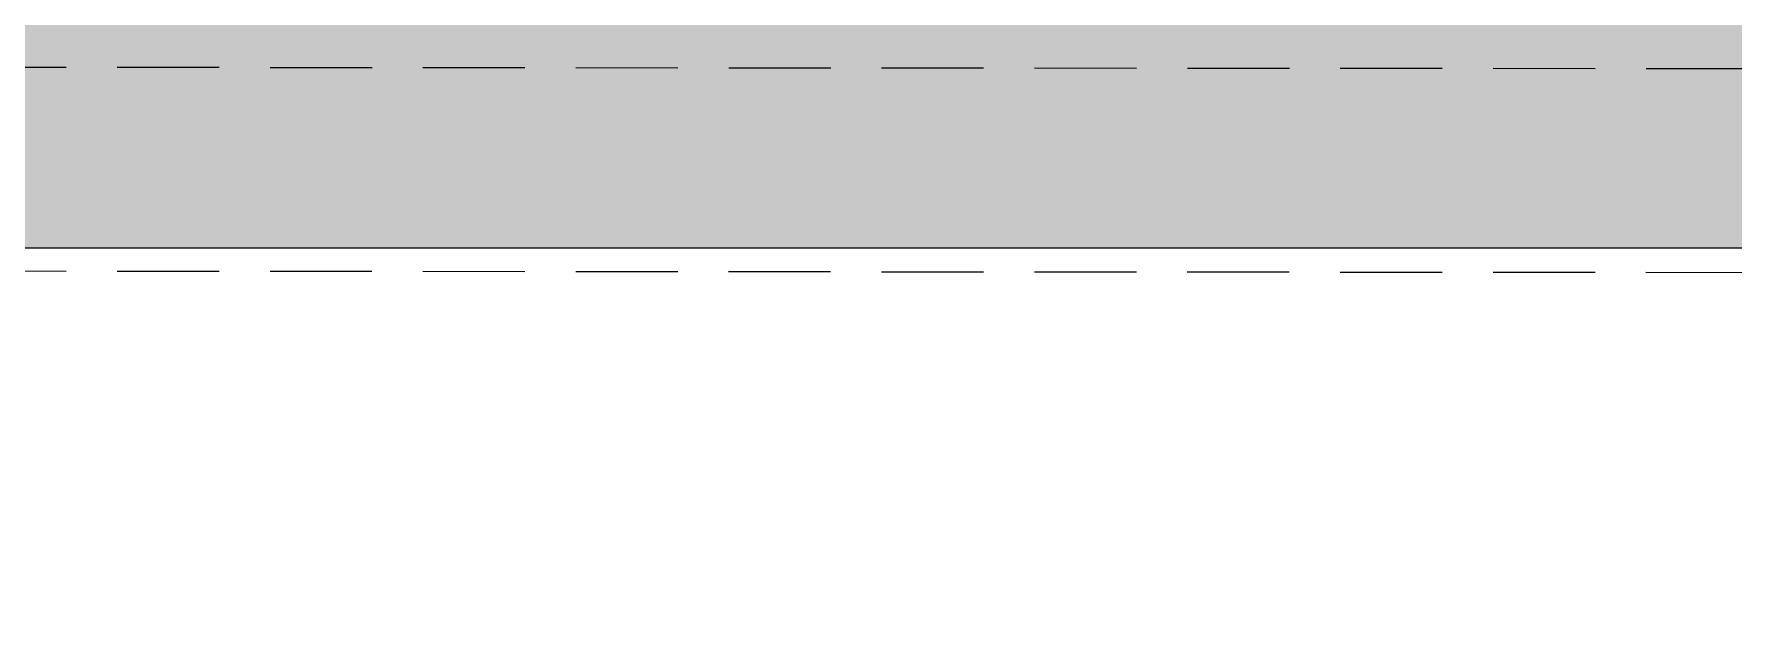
# Model space of a CAD drawing. Header units: inches. Extents: x 27644242 to 29005101, y -955243 to 216979.
# Drawn here: x 28747994 to 28760496, y -179439 to -174993 of the extents above; entities that cross this region are included whole.
import ezdxf

# ---------------------------------------------------------------- set-up
doc = ezdxf.new("R2010")
doc.units = ezdxf.units.IN
doc.header["$MEASUREMENT"] = 0
doc.linetypes.add('01-Xref Col Podium Lvl-1$0$HIDDEN', pattern=[0.375, 0.25, -0.125])
doc.layers.add('ELEVATION', color=40, linetype='Continuous', lineweight=13)
doc.layers.add('RVA Site Boundary', color=17, linetype='Continuous', lineweight=15)
doc.layers.add('HATCH', color=9, linetype='Continuous')

msp = doc.modelspace()

# ---------------------------------------------------------------- hatches: boundary and pattern name
at = {"layer": 'HATCH', "ltscale": 500, "true_color": 0x1f7f00, "transparency": 33554508}
h = msp.add_hatch(color=86, dxfattribs=at)
h.dxf.hatch_style = 1
h.paths.add_polyline_path([(28779889.8, -183812.7), (28786372.8, -182094.9), (28789422.2, -181346.3), (28792994.8, -180609.7), (28793157.2, -180576.2), (28793126.1, -180443.7), (28790698.8, -170850.9), (28767243.5, -170752.9), (28742984.1, -170733.9), (28728662.3, -170728.6), (28716553.2, -170764.4), (28716553.2, -176567), (28773507.9, -176567), (28773507.9, -185652.2)])

# ---------------------------------------------------------------- linework, layer by layer
at = {"layer": 'ELEVATION', "ltscale": 500}
msp.add_lwpolyline([(28716553.2, -170738.3), (28716553.2, -176567), (28773507.9, -176567), (28773507.9, -185578.2)], dxfattribs=at)
at = {"layer": 'RVA Site Boundary', "linetype": '01-Xref Col Podium Lvl-1$0$HIDDEN', "ltscale": 3000}
for points in [[(28742981.5, -175233.9), (28767232.3, -175252.9), (28787191.9, -175336.3), (28787650.3, -177147.6), (28785259.9, -177734.5), (28778690.3, -179475.3), (28775344.9, -180439.5), (28768106.5, -182349.4), (28770492.4, -192303.6), (28771116.3, -194868.8), (28768872.1, -194324), (28763115.2, -196170.2), (28761838.7, -196503.6), (28755905.9, -196337.7), (28749977.9, -196532.9), (28749256.9, -196598.6), (28741955.5, -197015.5)], [(28742980.7, -176733.9), (28767228.6, -176752.9), (28782861.6, -176818.2), (28778290.4, -178029.5), (28774945.8, -178993.5), (28766306.1, -181273.1), (28769034.3, -192655.6), (28769076.8, -192830.1), (28768815.9, -192766.8), (28762696.4, -194729.3), (28761666.7, -194998.2), (28755902.2, -194837), (28749885, -195035.2), (28749146.1, -195102.5), (28741844.7, -195519.4)]]:
    msp.add_lwpolyline(points, dxfattribs=at)

doc.saveas('drawing.dxf')
